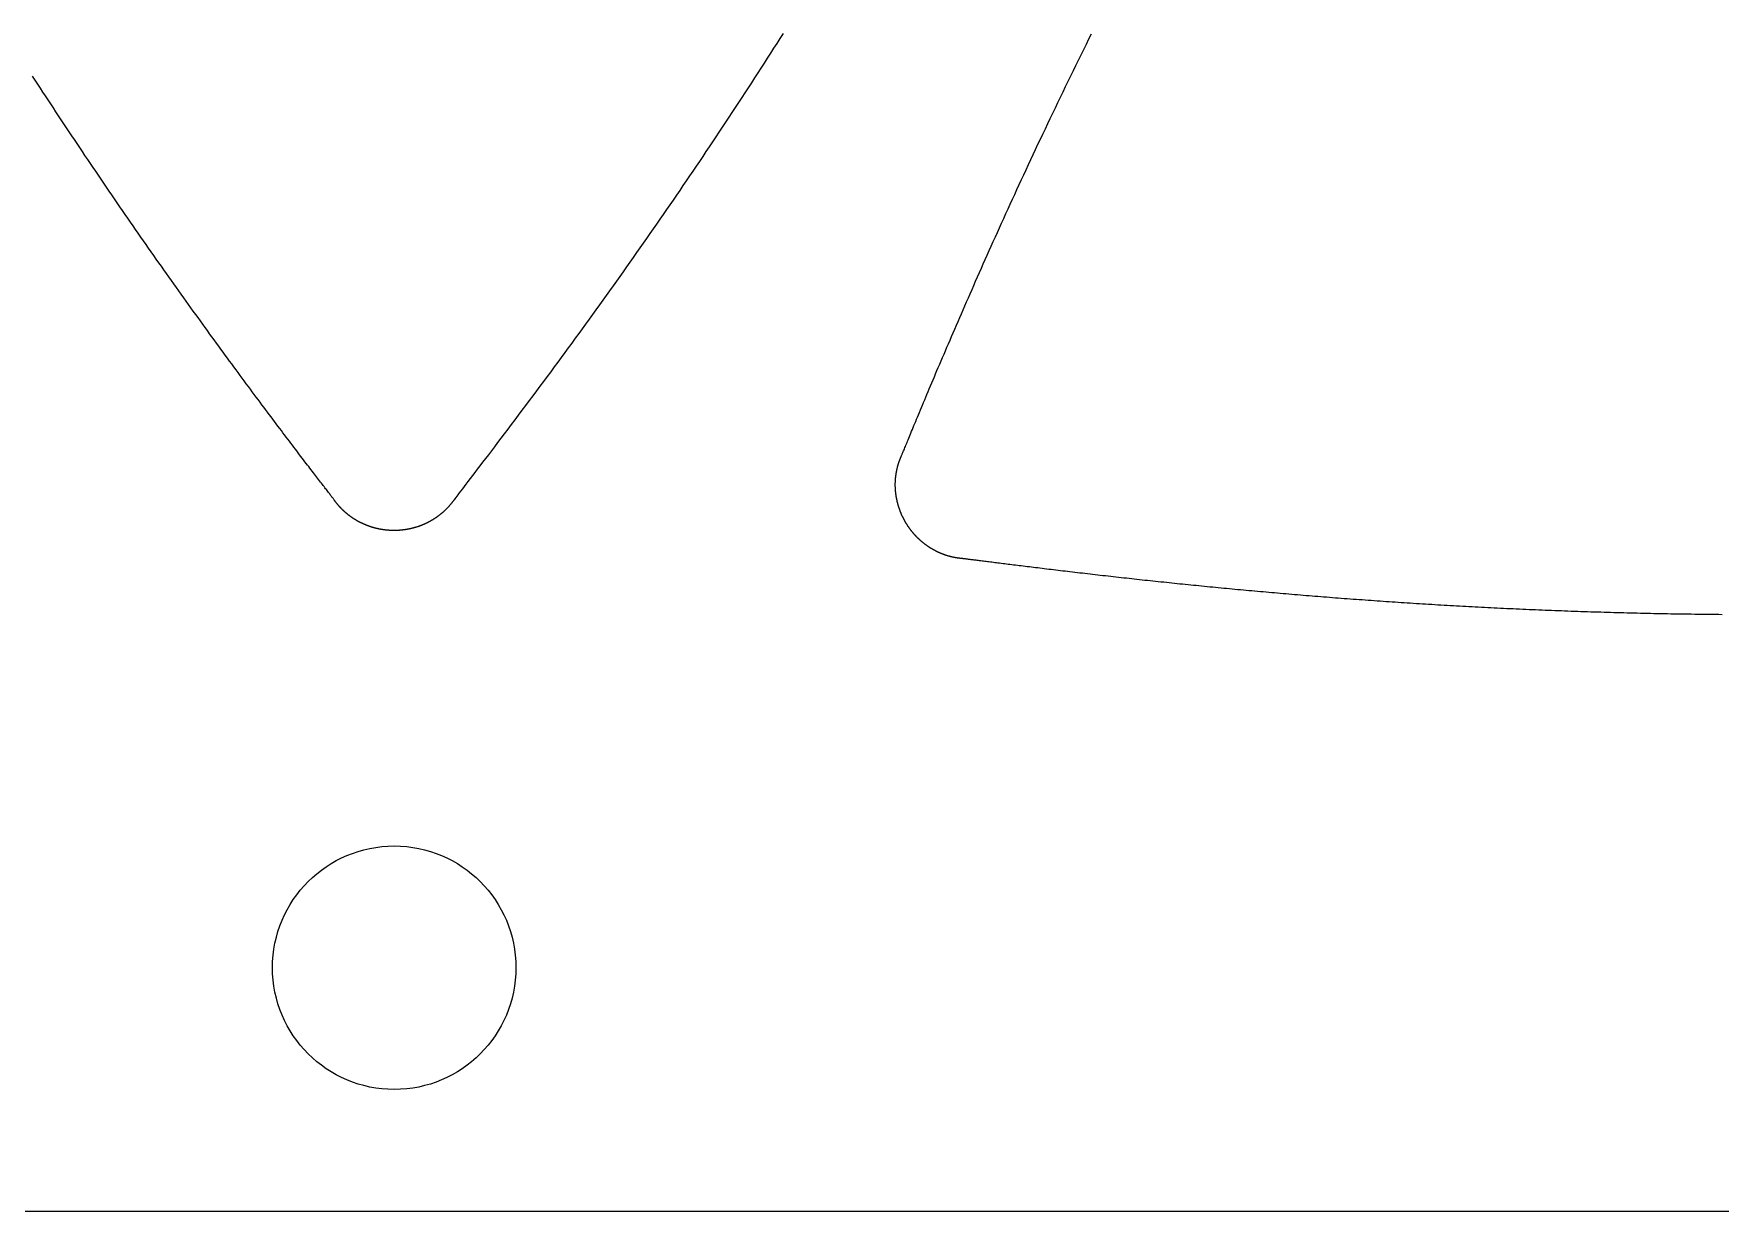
# Model space of a CAD drawing. Extents: x -3 to 136, y 0 to 121.
# Drawn here: x 95.56 to 116.34, y 0 to 14.5 of the extents above; entities that cross this region are included whole.
import ezdxf

# ---------------------------------------------------------------- set-up
doc = ezdxf.new("R2010")
doc.units = 0
doc.layers.get('0').update_dxf_attribs({"linetype": 'CONTINUOUS'})

msp = doc.modelspace()

# ---------------------------------------------------------------- linework, layer by layer
msp.add_lwpolyline([(69.26408, 119.9689, 0.57735027), (64.06792, 119.9689), (-2.59808, 4.5, 0.57735027), (0, 0), (133.332, 0, 0.57735027), (135.93008, 4.5)], format="xyb", close=True)
for points in [[(104.79, 14.5087, 0), (104.751, 14.4477, 0), (104.712, 14.3868, 0), (104.674, 14.3259, 0), (104.635, 14.2651, 0), (104.596, 14.2042, 0), (104.557, 14.1434, 0), (104.518, 14.0826, 0), (104.478, 14.0218, 0), (104.439, 13.961, 0), (104.4, 13.9003, 0), (104.36, 13.8396, 0), (104.321, 13.7788, 0), (104.281, 13.7181, 0), (104.241, 13.6575, 0), (104.201, 13.5968, 0), (104.161, 13.5362, 0), (104.121, 13.4755, 0), (104.081, 13.4149, 0), (104.041, 13.3543, 0), (104.001, 13.2938, 0), (103.961, 13.2333, 0), (103.921, 13.173, 0), (103.88, 13.1127, 0), (103.84, 13.0526, 0), (103.8, 12.9926, 0), (103.759, 12.9327, 0), (103.719, 12.8729, 0), (103.679, 12.8131, 0), (103.638, 12.7535, 0), (103.598, 12.6939, 0), (103.557, 12.6344, 0), (103.517, 12.575, 0), (103.476, 12.5157, 0), (103.436, 12.4565, 0), (103.395, 12.3973, 0), (103.354, 12.3381, 0), (103.313, 12.2791, 0), (103.273, 12.2201, 0), (103.232, 12.1611, 0), (103.191, 12.1022, 0), (103.15, 12.0434, 0), (103.109, 11.9845, 0), (103.068, 11.9258, 0), (103.027, 11.867, 0), (102.985, 11.8083, 0), (102.944, 11.7496, 0), (102.903, 11.691, 0), (102.861, 11.6324, 0), (102.82, 11.5738, 0), (102.778, 11.5152, 0), (102.737, 11.4566, 0), (102.695, 11.398, 0), (102.653, 11.3394, 0), (102.611, 11.2809, 0), (102.569, 11.2223, 0), (102.527, 11.1637, 0), (102.485, 11.1051, 0), (102.442, 11.0466, 0), (102.4, 10.9879, 0), (102.358, 10.9293, 0), (102.315, 10.8707, 0), (102.272, 10.812, 0), (102.229, 10.7533, 0), (102.187, 10.6945, 0), (102.144, 10.6357, 0), (102.1, 10.5769, 0), (102.057, 10.5181, 0), (102.014, 10.4592, 0), (101.97, 10.4002, 0), (101.927, 10.3412, 0), (101.883, 10.2821, 0), (101.839, 10.223, 0), (101.795, 10.1638, 0), (101.751, 10.1045, 0), (101.707, 10.0452, 0), (101.662, 9.98577, 0), (101.618, 9.92628, 0), (101.573, 9.86671, 0), (101.528, 9.80705, 0), (101.484, 9.74779, 0), (101.44, 9.68965, 0), (101.397, 9.63269, 0), (101.355, 9.57696, 0), (101.314, 9.52253, 0), (101.273, 9.46943, 0), (101.234, 9.41774, 0), (101.196, 9.36751, 0), (101.159, 9.31879, 0), (101.123, 9.27165, 0), (101.088, 9.22613, 0), (101.055, 9.18229, 0), (101.023, 9.14018, 0), (100.992, 9.09988, 0), (100.963, 9.06142, 0), (100.935, 9.02487, 0), (100.908, 8.99028, 0), (100.883, 8.95771, 0), (100.86, 8.92721, 0), (100.839, 8.89885, 0), (100.819, 8.87267, 0), (100.8, 8.84873, 0), (100.784, 8.82709, 0), (100.769, 8.8078, 0), (100.757, 8.79093, 0), (100.746, 8.77652, 0), (100.737, 8.76463, 0), (100.73, 8.75532, 0)], [(106.251, 9.31096, 0), (106.254, 9.31662, 0), (106.257, 9.32317, 0), (106.26, 9.3306, 0), (106.263, 9.3389, 0), (106.267, 9.34807, 0), (106.272, 9.35809, 0), (106.276, 9.36897, 0), (106.281, 9.3807, 0), (106.286, 9.39327, 0), (106.292, 9.40667, 0), (106.298, 9.4209, 0), (106.304, 9.43596, 0), (106.311, 9.45183, 0), (106.318, 9.46852, 0), (106.325, 9.48601, 0), (106.332, 9.50429, 0), (106.34, 9.52338, 0), (106.348, 9.54324, 0), (106.357, 9.56389, 0), (106.366, 9.58531, 0), (106.375, 9.60751, 0), (106.385, 9.63046, 0), (106.394, 9.65417, 0), (106.404, 9.67863, 0), (106.415, 9.70383, 0), (106.426, 9.72978, 0), (106.437, 9.75645, 0), (106.448, 9.78385, 0), (106.46, 9.81197, 0), (106.472, 9.8408, 0), (106.484, 9.87035, 0), (106.497, 9.90059, 0), (106.51, 9.93153, 0), (106.523, 9.96316, 0), (106.536, 9.99547, 0), (106.55, 10.0285, 0), (106.564, 10.0621, 0), (106.579, 10.0964, 0), (106.593, 10.1314, 0), (106.608, 10.1671, 0), (106.623, 10.2033, 0), (106.639, 10.2403, 0), (106.655, 10.2778, 0), (106.671, 10.316, 0), (106.687, 10.3548, 0), (106.704, 10.3942, 0), (106.721, 10.4343, 0), (106.738, 10.4749, 0), (106.756, 10.5162, 0), (106.774, 10.558, 0), (106.792, 10.6004, 0), (106.81, 10.6434, 0), (106.829, 10.687, 0), (106.848, 10.7311, 0), (106.867, 10.7758, 0), (106.887, 10.8211, 0), (106.906, 10.8669, 0), (106.926, 10.9132, 0), (106.947, 10.9601, 0), (106.967, 11.0075, 0), (106.988, 11.0555, 0), (107.009, 11.1039, 0), (107.031, 11.1529, 0), (107.052, 11.2024, 0), (107.074, 11.2523, 0), (107.096, 11.3028, 0), (107.119, 11.3538, 0), (107.141, 11.4052, 0), (107.164, 11.4572, 0), (107.187, 11.5096, 0), (107.211, 11.5624, 0), (107.234, 11.6157, 0), (107.258, 11.6695, 0), (107.282, 11.7237, 0), (107.307, 11.7784, 0), (107.331, 11.8334, 0), (107.356, 11.889, 0), (107.381, 11.9449, 0), (107.407, 12.0013, 0), (107.432, 12.058, 0), (107.458, 12.1152, 0), (107.484, 12.1727, 0), (107.511, 12.2307, 0), (107.537, 12.289, 0), (107.564, 12.3478, 0), (107.591, 12.4068, 0), (107.618, 12.4663, 0), (107.646, 12.5261, 0), (107.673, 12.5863, 0), (107.701, 12.6468, 0), (107.729, 12.7077, 0), (107.758, 12.7689, 0), (107.786, 12.8304, 0), (107.815, 12.8923, 0), (107.844, 12.9545, 0), (107.873, 13.0169, 0), (107.903, 13.0797, 0), (107.932, 13.1428, 0), (107.962, 13.2062, 0), (107.992, 13.2699, 0), (108.023, 13.3338, 0), (108.053, 13.3981, 0), (108.084, 13.4626, 0), (108.115, 13.5273, 0), (108.146, 13.5924, 0), (108.177, 13.6576, 0), (108.209, 13.7232, 0), (108.241, 13.7887, 0), (108.272, 13.8542, 0), (108.304, 13.9196, 0), (108.336, 13.985, 0), (108.368, 14.0503, 0), (108.4, 14.1155, 0), (108.432, 14.1807, 0), (108.464, 14.2458, 0), (108.496, 14.3108, 0), (108.528, 14.3758, 0), (108.56, 14.4407, 0), (108.592, 14.5056, 0)], [(99.2638, 8.75532, 0), (99.2609, 8.75935, 0), (99.2576, 8.76387, 0), (99.2539, 8.76888, 0), (99.2499, 8.77437, 0), (99.2454, 8.78034, 0), (99.2405, 8.7868, 0), (99.2353, 8.79373, 0), (99.2297, 8.80114, 0), (99.2238, 8.80902, 0), (99.2174, 8.81737, 0), (99.2107, 8.82619, 0), (99.2036, 8.83548, 0), (99.1962, 8.84523, 0), (99.1884, 8.85545, 0), (99.1802, 8.86612, 0), (99.1717, 8.87725, 0), (99.1628, 8.88884, 0), (99.1536, 8.90088, 0), (99.144, 8.91337, 0), (99.1341, 8.92631, 0), (99.1238, 8.93969, 0), (99.1132, 8.95352, 0), (99.1023, 8.96779, 0), (99.091, 8.9825, 0), (99.0794, 8.99765, 0), (99.0674, 9.01323, 0), (99.0551, 9.02924, 0), (99.0425, 9.04568, 0), (99.0296, 9.06256, 0), (99.0164, 9.07985, 0), (99.0028, 9.09757, 0), (98.9889, 9.11571, 0), (98.9747, 9.13427, 0), (98.9602, 9.15325, 0), (98.9453, 9.17264, 0), (98.9302, 9.19244, 0), (98.9148, 9.21265, 0), (98.899, 9.23327, 0), (98.883, 9.25429, 0), (98.8666, 9.27572, 0), (98.85, 9.29755, 0), (98.8331, 9.31977, 0), (98.8159, 9.34239, 0), (98.7984, 9.36541, 0), (98.7806, 9.38881, 0), (98.7625, 9.41261, 0), (98.7441, 9.43679, 0), (98.7255, 9.46136, 0), (98.7066, 9.4863, 0), (98.6874, 9.51163, 0), (98.668, 9.53734, 0), (98.6482, 9.56342, 0), (98.6283, 9.58987, 0), (98.608, 9.6167, 0), (98.5875, 9.64389, 0), (98.5667, 9.67145, 0), (98.5457, 9.69938, 0), (98.5244, 9.72766, 0), (98.5029, 9.75631, 0), (98.4811, 9.78531, 0), (98.4591, 9.81467, 0), (98.4368, 9.84438, 0), (98.4143, 9.87444, 0), (98.3916, 9.90484, 0), (98.3686, 9.9356, 0), (98.3454, 9.9667, 0), (98.3219, 9.99813, 0), (98.2983, 10.0299, 0), (98.2744, 10.062, 0), (98.2502, 10.0945, 0), (98.2259, 10.1273, 0), (98.2013, 10.1604, 0), (98.1765, 10.1938, 0), (98.1515, 10.2276, 0), (98.1263, 10.2616, 0), (98.1009, 10.2961, 0), (98.0753, 10.3308, 0), (98.0495, 10.3658, 0), (98.0234, 10.4012, 0), (97.9972, 10.4368, 0), (97.9708, 10.4728, 0), (97.9441, 10.5091, 0), (97.9173, 10.5457, 0), (97.8903, 10.5826, 0), (97.8631, 10.6198, 0), (97.8358, 10.6572, 0), (97.8082, 10.695, 0), (97.7805, 10.7331, 0), (97.7525, 10.7715, 0), (97.7245, 10.8101, 0), (97.6962, 10.8491, 0), (97.6678, 10.8883, 0), (97.6392, 10.9278, 0), (97.6104, 10.9676, 0), (97.5815, 11.0077, 0), (97.5524, 11.048, 0), (97.5231, 11.0886, 0), (97.4937, 11.1295, 0), (97.4642, 11.1706, 0), (97.4345, 11.2121, 0), (97.4046, 11.2537, 0), (97.3746, 11.2957, 0), (97.3445, 11.3379, 0), (97.3142, 11.3803, 0), (97.2838, 11.4231, 0), (97.2532, 11.466, 0), (97.2226, 11.5092, 0), (97.1917, 11.5527, 0), (97.1608, 11.5964, 0), (97.1297, 11.6404, 0), (97.0985, 11.6846, 0), (97.0672, 11.729, 0), (97.0358, 11.7736, 0), (97.0042, 11.8185, 0), (96.9726, 11.8637, 0), (96.9408, 11.909, 0), (96.9089, 11.9546, 0), (96.8769, 12.0004, 0), (96.8448, 12.0465, 0), (96.8127, 12.0927, 0), (96.7804, 12.1392, 0), (96.748, 12.1859, 0), (96.7155, 12.2328, 0), (96.6829, 12.2799, 0), (96.6503, 12.3272, 0), (96.6175, 12.3748, 0), (96.5847, 12.4225, 0), (96.5518, 12.4705, 0), (96.5188, 12.5186, 0), (96.4857, 12.5669, 0), (96.4526, 12.6155, 0), (96.4194, 12.6641, 0), (96.3862, 12.7129, 0), (96.3531, 12.7616, 0), (96.3201, 12.8103, 0), (96.2871, 12.8591, 0), (96.2542, 12.9078, 0), (96.2213, 12.9566, 0), (96.1884, 13.0054, 0), (96.1557, 13.0541, 0), (96.1229, 13.1029, 0), (96.0903, 13.1517, 0), (96.0577, 13.2006, 0), (96.0251, 13.2494, 0), (95.9926, 13.2982, 0), (95.9601, 13.3471, 0), (95.9277, 13.3959, 0), (95.8954, 13.4448, 0), (95.8631, 13.4937, 0), (95.8308, 13.5426, 0), (95.7986, 13.5915, 0), (95.7665, 13.6404, 0), (95.7344, 13.6894, 0), (95.7024, 13.7383, 0), (95.6704, 13.7873, 0), (95.6385, 13.8363, 0), (95.6066, 13.8853, 0), (95.5747, 13.9343, 0), (95.543, 13.9833, 0)], [(106.984, 8.04103, 0), (106.98, 8.04148, 0), (106.976, 8.04196, 0), (106.971, 8.04246, 0), (106.967, 8.04298, 0), (106.962, 8.04352, 0), (106.958, 8.04409, 0), (106.953, 8.04468, 0), (106.949, 8.0453, 0), (106.945, 8.04593, 0), (106.94, 8.04659, 0), (106.936, 8.04727, 0), (106.931, 8.04798, 0), (106.927, 8.04871, 0), (106.923, 8.04946, 0), (106.918, 8.05023, 0), (106.914, 8.05103, 0), (106.91, 8.05184, 0), (106.905, 8.05268, 0), (106.901, 8.05355, 0), (106.896, 8.05443, 0), (106.892, 8.05534, 0), (106.888, 8.05627, 0), (106.883, 8.05722, 0), (106.879, 8.0582, 0), (106.875, 8.05919, 0), (106.87, 8.06021, 0), (106.866, 8.06125, 0), (106.862, 8.06231, 0), (106.857, 8.0634, 0), (106.853, 8.06451, 0), (106.849, 8.06564, 0), (106.845, 8.06679, 0), (106.84, 8.06796, 0), (106.836, 8.06915, 0), (106.832, 8.07037, 0), (106.827, 8.07161, 0), (106.823, 8.07287, 0), (106.819, 8.07415, 0), (106.815, 8.07545, 0), (106.81, 8.07678, 0), (106.806, 8.07812, 0), (106.802, 8.07949, 0), (106.798, 8.08088, 0), (106.794, 8.08229, 0), (106.789, 8.08372, 0), (106.785, 8.08518, 0), (106.781, 8.08665, 0), (106.777, 8.08815, 0), (106.773, 8.08966, 0), (106.768, 8.0912, 0), (106.764, 8.09276, 0), (106.76, 8.09434, 0), (106.756, 8.09594, 0), (106.752, 8.09757, 0), (106.748, 8.09921, 0), (106.744, 8.10087, 0), (106.739, 8.10256, 0), (106.735, 8.10426, 0), (106.731, 8.10599, 0), (106.727, 8.10774, 0), (106.723, 8.10951, 0), (106.719, 8.1113, 0), (106.715, 8.11311, 0), (106.711, 8.11494, 0), (106.707, 8.11679, 0), (106.703, 8.11866, 0), (106.699, 8.12055, 0), (106.695, 8.12247, 0), (106.691, 8.1244, 0), (106.687, 8.12635, 0), (106.683, 8.12833, 0), (106.679, 8.13032, 0), (106.675, 8.13234, 0), (106.671, 8.13437, 0), (106.667, 8.13642, 0), (106.663, 8.1385, 0), (106.659, 8.14059, 0), (106.655, 8.1427, 0), (106.651, 8.14483, 0), (106.647, 8.14698, 0), (106.643, 8.14915, 0), (106.639, 8.15133, 0), (106.635, 8.15354, 0), (106.632, 8.15577, 0), (106.628, 8.15801, 0), (106.624, 8.16027, 0), (106.62, 8.16255, 0), (106.616, 8.16485, 0), (106.612, 8.16717, 0), (106.609, 8.16951, 0), (106.605, 8.17186, 0), (106.601, 8.17424, 0), (106.597, 8.17663, 0), (106.594, 8.17904, 0), (106.59, 8.18147, 0), (106.586, 8.18392, 0), (106.582, 8.18638, 0), (106.579, 8.18886, 0), (106.575, 8.19136, 0), (106.571, 8.19388, 0), (106.568, 8.19642, 0), (106.564, 8.19897, 0), (106.56, 8.20155, 0), (106.557, 8.20414, 0), (106.553, 8.20674, 0), (106.55, 8.20937, 0), (106.546, 8.21201, 0), (106.542, 8.21467, 0), (106.539, 8.21735, 0), (106.535, 8.22004, 0), (106.532, 8.22276, 0), (106.528, 8.22548, 0), (106.525, 8.22823, 0), (106.521, 8.23099, 0), (106.518, 8.23377, 0), (106.514, 8.23657, 0), (106.511, 8.23939, 0), (106.508, 8.24222, 0), (106.504, 8.24507, 0), (106.501, 8.24793, 0), (106.497, 8.25081, 0), (106.494, 8.25371, 0), (106.491, 8.25663, 0), (106.487, 8.25956, 0), (106.484, 8.26251, 0), (106.481, 8.26547, 0), (106.477, 8.26845, 0), (106.474, 8.27145, 0), (106.471, 8.27446, 0), (106.467, 8.27749, 0), (106.464, 8.28054, 0), (106.461, 8.2836, 0), (106.458, 8.28668, 0), (106.455, 8.28977, 0), (106.451, 8.29288, 0), (106.448, 8.296, 0), (106.445, 8.29914, 0), (106.442, 8.3023, 0), (106.439, 8.30547, 0), (106.436, 8.30866, 0), (106.432, 8.31187, 0), (106.429, 8.31508, 0), (106.426, 8.31832, 0), (106.423, 8.32157, 0), (106.42, 8.32483, 0), (106.417, 8.32812, 0), (106.414, 8.33141, 0), (106.411, 8.33472, 0), (106.408, 8.33805, 0), (106.405, 8.34139, 0), (106.402, 8.34474, 0), (106.399, 8.3481, 0), (106.396, 8.35148, 0), (106.394, 8.35488, 0), (106.391, 8.35828, 0), (106.388, 8.3617, 0), (106.385, 8.36514, 0), (106.382, 8.36858, 0), (106.379, 8.37204, 0), (106.377, 8.37551, 0), (106.374, 8.379, 0), (106.371, 8.3825, 0), (106.368, 8.38601, 0), (106.366, 8.38953, 0), (106.363, 8.39307, 0), (106.36, 8.39662, 0), (106.357, 8.40018, 0), (106.355, 8.40376, 0), (106.352, 8.40734, 0), (106.35, 8.41094, 0), (106.347, 8.41455, 0), (106.344, 8.41818, 0), (106.342, 8.42181, 0), (106.339, 8.42546, 0), (106.337, 8.42912, 0), (106.334, 8.43279, 0), (106.332, 8.43648, 0), (106.329, 8.44017, 0), (106.327, 8.44388, 0), (106.324, 8.4476, 0), (106.322, 8.45133, 0), (106.32, 8.45507, 0), (106.317, 8.45882, 0), (106.315, 8.46259, 0), (106.312, 8.46637, 0), (106.31, 8.47015, 0), (106.308, 8.47395, 0), (106.305, 8.47776, 0), (106.303, 8.48158, 0), (106.301, 8.48541, 0), (106.299, 8.48925, 0), (106.296, 8.49311, 0), (106.294, 8.49697, 0), (106.292, 8.50085, 0), (106.29, 8.50473, 0), (106.288, 8.50863, 0), (106.286, 8.51253, 0), (106.283, 8.51645, 0), (106.281, 8.52038, 0), (106.279, 8.52431, 0), (106.277, 8.52826, 0), (106.275, 8.53222, 0), (106.273, 8.53618, 0), (106.271, 8.54016, 0), (106.269, 8.54415, 0), (106.267, 8.54814, 0), (106.265, 8.55215, 0), (106.263, 8.55617, 0), (106.261, 8.56019, 0), (106.26, 8.56423, 0), (106.258, 8.56827, 0), (106.256, 8.57232, 0), (106.254, 8.57639, 0), (106.252, 8.58046, 0), (106.25, 8.58454, 0), (106.249, 8.58863, 0), (106.247, 8.59273, 0), (106.245, 8.59684, 0), (106.244, 8.60096, 0), (106.242, 8.60508, 0), (106.24, 8.60922, 0), (106.239, 8.61336, 0), (106.237, 8.61752, 0), (106.235, 8.62168, 0), (106.234, 8.62584, 0), (106.232, 8.63002, 0), (106.231, 8.63421, 0), (106.229, 8.6384, 0), (106.228, 8.6426, 0), (106.226, 8.64681, 0), (106.225, 8.65103, 0), (106.223, 8.65525, 0), (106.222, 8.65948, 0), (106.22, 8.66371, 0), (106.219, 8.66795, 0), (106.218, 8.67219, 0), (106.216, 8.67644, 0), (106.215, 8.6807, 0), (106.214, 8.68496, 0), (106.212, 8.68923, 0), (106.211, 8.69351, 0), (106.21, 8.69779, 0), (106.209, 8.70207, 0), (106.207, 8.70636, 0), (106.206, 8.71066, 0), (106.205, 8.71496, 0), (106.204, 8.71926, 0), (106.203, 8.72357, 0), (106.202, 8.72789, 0), (106.201, 8.73221, 0), (106.2, 8.73653, 0), (106.198, 8.74086, 0), (106.197, 8.7452, 0), (106.196, 8.74954, 0), (106.196, 8.75388, 0), (106.195, 8.75823, 0), (106.194, 8.76258, 0), (106.193, 8.76694, 0), (106.192, 8.7713, 0), (106.191, 8.77566, 0), (106.19, 8.78003, 0), (106.189, 8.7844, 0), (106.189, 8.78877, 0), (106.188, 8.79315, 0), (106.187, 8.79754, 0), (106.186, 8.80192, 0), (106.186, 8.80631, 0), (106.185, 8.81071, 0), (106.184, 8.8151, 0), (106.184, 8.8195, 0), (106.183, 8.8239, 0), (106.182, 8.82831, 0), (106.182, 8.83272, 0), (106.181, 8.83713, 0), (106.181, 8.84154, 0), (106.18, 8.84596, 0), (106.18, 8.85038, 0), (106.179, 8.8548, 0), (106.179, 8.85923, 0), (106.178, 8.86365, 0), (106.178, 8.86808, 0), (106.177, 8.87251, 0), (106.177, 8.87695, 0), (106.177, 8.88138, 0), (106.176, 8.88582, 0), (106.176, 8.89026, 0), (106.176, 8.8947, 0), (106.176, 8.89914, 0), (106.175, 8.90359, 0), (106.175, 8.90803, 0), (106.175, 8.91248, 0), (106.175, 8.91693, 0), (106.175, 8.92138, 0), (106.174, 8.92583, 0), (106.174, 8.93028, 0), (106.174, 8.93473, 0), (106.174, 8.93919, 0), (106.174, 8.94364, 0), (106.174, 8.9481, 0), (106.174, 8.95255, 0), (106.174, 8.95701, 0), (106.174, 8.96147, 0), (106.174, 8.96593, 0), (106.174, 8.97039, 0), (106.174, 8.97484, 0), (106.175, 8.9793, 0), (106.175, 8.98376, 0), (106.175, 8.98822, 0), (106.175, 8.99268, 0), (106.175, 8.99713, 0), (106.176, 9.00159, 0), (106.176, 9.00604, 0), (106.176, 9.01049, 0), (106.177, 9.01493, 0), (106.177, 9.01938, 0), (106.177, 9.02382, 0), (106.178, 9.02826, 0), (106.178, 9.0327, 0), (106.178, 9.03713, 0), (106.179, 9.04156, 0), (106.179, 9.04599, 0), (106.18, 9.05041, 0), (106.18, 9.05484, 0), (106.181, 9.05925, 0), (106.181, 9.06367, 0), (106.182, 9.06808, 0), (106.183, 9.07249, 0), (106.183, 9.0769, 0), (106.184, 9.0813, 0), (106.185, 9.08569, 0), (106.185, 9.09009, 0), (106.186, 9.09448, 0), (106.187, 9.09886, 0), (106.187, 9.10324, 0), (106.188, 9.10762, 0), (106.189, 9.11199, 0), (106.19, 9.11636, 0), (106.191, 9.12073, 0), (106.192, 9.12509, 0), (106.192, 9.12944, 0), (106.193, 9.13379, 0), (106.194, 9.13814, 0), (106.195, 9.14248, 0), (106.196, 9.14681, 0), (106.197, 9.15114, 0), (106.198, 9.15546, 0), (106.199, 9.15978, 0), (106.2, 9.1641, 0), (106.201, 9.16841, 0), (106.202, 9.17271, 0), (106.204, 9.17701, 0), (106.205, 9.1813, 0), (106.206, 9.18558, 0), (106.207, 9.18986, 0), (106.208, 9.19414, 0), (106.21, 9.1984, 0), (106.211, 9.20266, 0), (106.212, 9.20692, 0), (106.213, 9.21117, 0), (106.215, 9.21541, 0), (106.216, 9.21964, 0), (106.217, 9.22387, 0), (106.219, 9.22809, 0), (106.22, 9.23231, 0), (106.222, 9.23652, 0), (106.223, 9.24072, 0), (106.225, 9.24491, 0), (106.226, 9.2491, 0), (106.228, 9.25328, 0), (106.229, 9.25745, 0), (106.231, 9.26161, 0), (106.232, 9.26577, 0), (106.234, 9.26992, 0), (106.236, 9.27406, 0), (106.237, 9.27819, 0), (106.239, 9.28231, 0), (106.241, 9.28643, 0), (106.242, 9.29054, 0), (106.244, 9.29464, 0), (106.246, 9.29873, 0), (106.248, 9.30282, 0), (106.249, 9.30689, 0), (106.251, 9.31096, 0)], [(100.73, 8.75532, 0), (100.728, 8.75171, 0), (100.725, 8.74811, 0), (100.722, 8.74452, 0), (100.72, 8.74095, 0), (100.717, 8.73739, 0), (100.714, 8.73385, 0), (100.712, 8.73033, 0), (100.709, 8.72681, 0), (100.706, 8.72332, 0), (100.703, 8.71983, 0), (100.701, 8.71637, 0), (100.698, 8.71291, 0), (100.695, 8.70948, 0), (100.692, 8.70605, 0), (100.689, 8.70265, 0), (100.686, 8.69926, 0), (100.683, 8.69588, 0), (100.681, 8.69252, 0), (100.678, 8.68917, 0), (100.675, 8.68584, 0), (100.672, 8.68252, 0), (100.669, 8.67923, 0), (100.666, 8.67594, 0), (100.663, 8.67267, 0), (100.66, 8.66942, 0), (100.657, 8.66618, 0), (100.654, 8.66296, 0), (100.65, 8.65975, 0), (100.647, 8.65656, 0), (100.644, 8.65339, 0), (100.641, 8.65023, 0), (100.638, 8.64709, 0), (100.635, 8.64396, 0), (100.632, 8.64085, 0), (100.628, 8.63776, 0), (100.625, 8.63468, 0), (100.622, 8.63162, 0), (100.619, 8.62858, 0), (100.616, 8.62555, 0), (100.612, 8.62254, 0), (100.609, 8.61954, 0), (100.606, 8.61656, 0), (100.602, 8.6136, 0), (100.599, 8.61065, 0), (100.596, 8.60772, 0), (100.592, 8.60481, 0), (100.589, 8.60192, 0), (100.586, 8.59904, 0), (100.582, 8.59618, 0), (100.579, 8.59333, 0), (100.575, 8.5905, 0), (100.572, 8.58769, 0), (100.568, 8.5849, 0), (100.565, 8.58212, 0), (100.561, 8.57936, 0), (100.558, 8.57662, 0), (100.554, 8.57389, 0), (100.551, 8.57119, 0), (100.547, 8.56849, 0), (100.544, 8.56582, 0), (100.54, 8.56317, 0), (100.537, 8.56053, 0), (100.533, 8.55791, 0), (100.529, 8.55531, 0), (100.526, 8.55272, 0), (100.522, 8.55015, 0), (100.518, 8.5476, 0), (100.515, 8.54507, 0), (100.511, 8.54256, 0), (100.507, 8.54006, 0), (100.504, 8.53759, 0), (100.5, 8.53513, 0), (100.496, 8.53269, 0), (100.493, 8.53026, 0), (100.489, 8.52786, 0), (100.485, 8.52547, 0), (100.481, 8.52311, 0), (100.477, 8.52076, 0), (100.474, 8.51844, 0), (100.47, 8.51613, 0), (100.466, 8.51384, 0), (100.462, 8.51157, 0), (100.458, 8.50932, 0), (100.454, 8.50709, 0), (100.451, 8.50488, 0), (100.447, 8.50269, 0), (100.443, 8.50052, 0), (100.439, 8.49836, 0), (100.435, 8.49623, 0), (100.431, 8.49412, 0), (100.427, 8.49202, 0), (100.423, 8.48995, 0), (100.419, 8.48789, 0), (100.415, 8.48586, 0), (100.411, 8.48384, 0), (100.407, 8.48185, 0), (100.403, 8.47987, 0), (100.399, 8.47791, 0), (100.395, 8.47597, 0), (100.391, 8.47406, 0), (100.387, 8.47216, 0), (100.383, 8.47028, 0), (100.379, 8.46842, 0), (100.375, 8.46659, 0), (100.371, 8.46477, 0), (100.367, 8.46297, 0), (100.363, 8.46119, 0), (100.359, 8.45943, 0), (100.355, 8.45769, 0), (100.351, 8.45598, 0), (100.347, 8.45428, 0), (100.342, 8.4526, 0), (100.338, 8.45094, 0), (100.334, 8.4493, 0), (100.33, 8.44769, 0), (100.326, 8.44609, 0), (100.322, 8.44451, 0), (100.318, 8.44295, 0), (100.313, 8.44142, 0), (100.309, 8.4399, 0), (100.305, 8.4384, 0), (100.301, 8.43693, 0), (100.297, 8.43547, 0), (100.292, 8.43403, 0), (100.288, 8.43262, 0), (100.284, 8.43122, 0), (100.28, 8.42985, 0), (100.275, 8.4285, 0), (100.271, 8.42716, 0), (100.267, 8.42585, 0), (100.263, 8.42456, 0), (100.258, 8.42329, 0), (100.254, 8.42203, 0), (100.25, 8.4208, 0), (100.246, 8.41959, 0), (100.241, 8.4184, 0), (100.237, 8.41724, 0), (100.233, 8.41609, 0), (100.228, 8.41496, 0), (100.224, 8.41385, 0), (100.22, 8.41277, 0), (100.215, 8.4117, 0), (100.211, 8.41066, 0), (100.207, 8.40964, 0), (100.202, 8.40864, 0), (100.198, 8.40765, 0), (100.194, 8.40669, 0), (100.189, 8.40575, 0), (100.185, 8.40484, 0), (100.181, 8.40394, 0), (100.176, 8.40306, 0), (100.172, 8.40221, 0), (100.167, 8.40138, 0), (100.163, 8.40057, 0), (100.159, 8.39978, 0), (100.154, 8.39901, 0), (100.15, 8.39826, 0), (100.145, 8.39754, 0), (100.141, 8.39683, 0), (100.137, 8.39615, 0), (100.132, 8.39549, 0), (100.128, 8.39484, 0), (100.123, 8.39423, 0), (100.119, 8.39363, 0), (100.115, 8.39305, 0), (100.11, 8.3925, 0), (100.106, 8.39196, 0), (100.101, 8.39145, 0), (100.097, 8.39096, 0), (100.092, 8.39049, 0), (100.088, 8.39004, 0), (100.084, 8.38961, 0), (100.079, 8.38921, 0), (100.075, 8.38882, 0), (100.07, 8.38846, 0), (100.066, 8.38812, 0), (100.061, 8.3878, 0), (100.057, 8.3875, 0), (100.053, 8.38722, 0), (100.048, 8.38697, 0), (100.044, 8.38673, 0), (100.039, 8.38652, 0), (100.035, 8.38633, 0), (100.03, 8.38616, 0), (100.026, 8.38601, 0), (100.021, 8.38588, 0), (100.017, 8.38577, 0), (100.013, 8.38569, 0), (100.008, 8.38562, 0), (100.004, 8.38558, 0), (99.9992, 8.38556, 0), (99.9947, 8.38556, 0), (99.9903, 8.38558, 0), (99.9858, 8.38562, 0), (99.9814, 8.38569, 0), (99.9769, 8.38578, 0), (99.9725, 8.38588, 0), (99.968, 8.38601, 0), (99.9636, 8.38616, 0), (99.9591, 8.38633, 0), (99.9547, 8.38653, 0), (99.9503, 8.38674, 0), (99.9458, 8.38698, 0), (99.9414, 8.38723, 0), (99.9369, 8.38751, 0), (99.9325, 8.38781, 0), (99.928, 8.38813, 0), (99.9236, 8.38847, 0), (99.9192, 8.38884, 0), (99.9147, 8.38922, 0), (99.9103, 8.38963, 0), (99.9059, 8.39006, 0), (99.9014, 8.39051, 0), (99.897, 8.39098, 0), (99.8926, 8.39147, 0), (99.8881, 8.39199, 0), (99.8837, 8.39252, 0), (99.8793, 8.39308, 0), (99.8749, 8.39366, 0), (99.8705, 8.39426, 0), (99.866, 8.39488, 0), (99.8616, 8.39552, 0), (99.8572, 8.39618, 0), (99.8528, 8.39687, 0), (99.8484, 8.39757, 0), (99.844, 8.3983, 0), (99.8396, 8.39905, 0), (99.8352, 8.39982, 0), (99.8308, 8.40061, 0), (99.8264, 8.40143, 0), (99.822, 8.40226, 0), (99.8176, 8.40312, 0), (99.8133, 8.40399, 0), (99.8089, 8.40489, 0), (99.8045, 8.40581, 0), (99.8002, 8.40675, 0), (99.7958, 8.40771, 0), (99.7915, 8.40869, 0), (99.7871, 8.40969, 0), (99.7828, 8.41071, 0), (99.7785, 8.41176, 0), (99.7741, 8.41282, 0), (99.7698, 8.41391, 0), (99.7655, 8.41501, 0), (99.7612, 8.41614, 0), (99.7569, 8.41729, 0), (99.7526, 8.41846, 0), (99.7483, 8.41965, 0), (99.744, 8.42086, 0), (99.7397, 8.42209, 0), (99.7355, 8.42334, 0), (99.7312, 8.42461, 0), (99.7269, 8.4259, 0), (99.7227, 8.42721, 0), (99.7184, 8.42855, 0), (99.7142, 8.4299, 0), (99.71, 8.43127, 0), (99.7057, 8.43267, 0), (99.7015, 8.43408, 0), (99.6973, 8.43552, 0), (99.6931, 8.43697, 0), (99.6889, 8.43845, 0), (99.6847, 8.43995, 0), (99.6805, 8.44146, 0), (99.6764, 8.443, 0), (99.6722, 8.44456, 0), (99.668, 8.44613, 0), (99.6639, 8.44773, 0), (99.6598, 8.44935, 0), (99.6556, 8.45099, 0), (99.6515, 8.45265, 0), (99.6474, 8.45432, 0), (99.6433, 8.45602, 0), (99.6392, 8.45774, 0), (99.6351, 8.45948, 0), (99.631, 8.46124, 0), (99.6269, 8.46301, 0), (99.6228, 8.46481, 0), (99.6188, 8.46663, 0), (99.6147, 8.46847, 0), (99.6107, 8.47033, 0), (99.6067, 8.4722, 0), (99.6026, 8.4741, 0), (99.5986, 8.47602, 0), (99.5946, 8.47796, 0), (99.5906, 8.47991, 0), (99.5866, 8.48189, 0), (99.5827, 8.48389, 0), (99.5787, 8.4859, 0), (99.5747, 8.48794, 0), (99.5708, 8.48999, 0), (99.5668, 8.49207, 0), (99.5629, 8.49416, 0), (99.559, 8.49628, 0), (99.5551, 8.49841, 0), (99.5512, 8.50057, 0), (99.5473, 8.50274, 0), (99.5434, 8.50493, 0), (99.5396, 8.50714, 0), (99.5357, 8.50937, 0), (99.5318, 8.51163, 0), (99.528, 8.5139, 0), (99.5242, 8.51619, 0), (99.5204, 8.51849, 0), (99.5166, 8.52082, 0), (99.5128, 8.52317, 0), (99.509, 8.52554, 0), (99.5052, 8.52792, 0), (99.5015, 8.53033, 0), (99.4977, 8.53275, 0), (99.494, 8.53519, 0), (99.4903, 8.53765, 0), (99.4866, 8.54012, 0), (99.4829, 8.54262, 0), (99.4792, 8.54513, 0), (99.4755, 8.54766, 0), (99.4719, 8.55021, 0), (99.4682, 8.55278, 0), (99.4646, 8.55536, 0), (99.461, 8.55796, 0), (99.4574, 8.56058, 0), (99.4538, 8.56322, 0), (99.4502, 8.56587, 0), (99.4467, 8.56855, 0), (99.4431, 8.57124, 0), (99.4396, 8.57394, 0), (99.4361, 8.57667, 0), (99.4326, 8.57941, 0), (99.4291, 8.58217, 0), (99.4256, 8.58494, 0), (99.4221, 8.58773, 0), (99.4187, 8.59054, 0), (99.4152, 8.59337, 0), (99.4118, 8.59622, 0), (99.4084, 8.59908, 0), (99.405, 8.60196, 0), (99.4017, 8.60485, 0), (99.3983, 8.60776, 0), (99.395, 8.61069, 0), (99.3916, 8.61363, 0), (99.3883, 8.6166, 0), (99.385, 8.61957, 0), (99.3817, 8.62257, 0), (99.3785, 8.62558, 0), (99.3752, 8.62861, 0), (99.372, 8.63165, 0), (99.3688, 8.63471, 0), (99.3656, 8.63779, 0), (99.3624, 8.64088, 0), (99.3592, 8.64399, 0), (99.356, 8.64711, 0), (99.3529, 8.65026, 0), (99.3498, 8.65341, 0), (99.3467, 8.65659, 0), (99.3436, 8.65978, 0), (99.3405, 8.66298, 0), (99.3374, 8.6662, 0), (99.3344, 8.66944, 0), (99.3314, 8.67269, 0), (99.3284, 8.67596, 0), (99.3254, 8.67924, 0), (99.3224, 8.68254, 0), (99.3194, 8.68585, 0), (99.3165, 8.68918, 0), (99.3135, 8.69253, 0), (99.3106, 8.69589, 0), (99.3077, 8.69927, 0), (99.3049, 8.70266, 0), (99.302, 8.70606, 0), (99.2992, 8.70948, 0), (99.2963, 8.71292, 0), (99.2935, 8.71637, 0), (99.2907, 8.71984, 0), (99.288, 8.72332, 0), (99.2852, 8.72682, 0), (99.2825, 8.73033, 0), (99.2798, 8.73386, 0), (99.2771, 8.7374, 0), (99.2744, 8.74095, 0), (99.2717, 8.74452, 0), (99.2691, 8.74811, 0), (99.2665, 8.75171, 0), (99.2638, 8.75532, 0)], [(116.363, 7.34894, 0), (116.321, 7.3493, 0), (116.278, 7.3497, 0), (116.236, 7.35012, 0), (116.194, 7.35056, 0), (116.151, 7.35103, 0), (116.109, 7.35153, 0), (116.067, 7.35205, 0), (116.025, 7.3526, 0), (115.983, 7.35318, 0), (115.941, 7.35377, 0), (115.899, 7.3544, 0), (115.857, 7.35505, 0), (115.815, 7.35572, 0), (115.773, 7.35642, 0), (115.731, 7.35714, 0), (115.689, 7.35789, 0), (115.648, 7.35867, 0), (115.606, 7.35946, 0), (115.565, 7.36029, 0), (115.523, 7.36113, 0), (115.482, 7.362, 0), (115.44, 7.3629, 0), (115.399, 7.36382, 0), (115.358, 7.36476, 0), (115.316, 7.36573, 0), (115.275, 7.36672, 0), (115.234, 7.36773, 0), (115.193, 7.36877, 0), (115.152, 7.36983, 0), (115.111, 7.37091, 0), (115.07, 7.37202, 0), (115.029, 7.37315, 0), (114.988, 7.3743, 0), (114.947, 7.37548, 0), (114.907, 7.37668, 0), (114.866, 7.3779, 0), (114.825, 7.37915, 0), (114.785, 7.38041, 0), (114.744, 7.3817, 0), (114.704, 7.38302, 0), (114.663, 7.38435, 0), (114.623, 7.38571, 0), (114.583, 7.38708, 0), (114.542, 7.38848, 0), (114.502, 7.38991, 0), (114.462, 7.39135, 0), (114.422, 7.39282, 0), (114.382, 7.3943, 0), (114.342, 7.39581, 0), (114.302, 7.39734, 0), (114.262, 7.39889, 0), (114.222, 7.40046, 0), (114.182, 7.40206, 0), (114.143, 7.40367, 0), (114.103, 7.4053, 0), (114.063, 7.40696, 0), (114.024, 7.40864, 0), (113.984, 7.41033, 0), (113.945, 7.41205, 0), (113.905, 7.41379, 0), (113.866, 7.41554, 0), (113.826, 7.41732, 0), (113.787, 7.41912, 0), (113.748, 7.42094, 0), (113.709, 7.42277, 0), (113.67, 7.42463, 0), (113.631, 7.42651, 0), (113.592, 7.4284, 0), (113.553, 7.43032, 0), (113.514, 7.43226, 0), (113.475, 7.43421, 0), (113.436, 7.43618, 0), (113.397, 7.43818, 0), (113.358, 7.44019, 0), (113.32, 7.44222, 0), (113.281, 7.44427, 0), (113.243, 7.44633, 0), (113.204, 7.44842, 0), (113.166, 7.45052, 0), (113.127, 7.45265, 0), (113.089, 7.45479, 0), (113.051, 7.45695, 0), (113.012, 7.45913, 0), (112.974, 7.46132, 0), (112.936, 7.46353, 0), (112.898, 7.46576, 0), (112.86, 7.46801, 0), (112.822, 7.47028, 0), (112.784, 7.47256, 0), (112.746, 7.47486, 0), (112.708, 7.47718, 0), (112.67, 7.47952, 0), (112.633, 7.48187, 0), (112.595, 7.48424, 0), (112.557, 7.48662, 0), (112.52, 7.48903, 0), (112.482, 7.49144, 0), (112.445, 7.49388, 0), (112.407, 7.49633, 0), (112.37, 7.4988, 0), (112.333, 7.50129, 0), (112.295, 7.50379, 0), (112.258, 7.5063, 0), (112.221, 7.50884, 0), (112.184, 7.51139, 0), (112.147, 7.51395, 0), (112.11, 7.51653, 0), (112.073, 7.51913, 0), (112.036, 7.52174, 0), (111.999, 7.52436, 0), (111.962, 7.52701, 0), (111.926, 7.52966, 0), (111.889, 7.53233, 0), (111.852, 7.53502, 0), (111.816, 7.53772, 0), (111.779, 7.54044, 0), (111.743, 7.54317, 0), (111.706, 7.54592, 0), (111.67, 7.54868, 0), (111.633, 7.55145, 0), (111.597, 7.55424, 0), (111.561, 7.55704, 0), (111.525, 7.55986, 0), (111.489, 7.56269, 0), (111.452, 7.56553, 0), (111.416, 7.56839, 0), (111.38, 7.57126, 0), (111.344, 7.57415, 0), (111.309, 7.57705, 0), (111.273, 7.57996, 0), (111.237, 7.58289, 0), (111.201, 7.58582, 0), (111.166, 7.58878, 0), (111.13, 7.59174, 0), (111.094, 7.59472, 0), (111.059, 7.59771, 0), (111.023, 7.60071, 0), (110.988, 7.60373, 0), (110.953, 7.60675, 0), (110.917, 7.6098, 0), (110.882, 7.61285, 0), (110.847, 7.61591, 0), (110.812, 7.61899, 0), (110.777, 7.62208, 0), (110.742, 7.62518, 0), (110.707, 7.62829, 0), (110.672, 7.63141, 0), (110.637, 7.63455, 0), (110.602, 7.6377, 0), (110.567, 7.64085, 0), (110.532, 7.64402, 0), (110.498, 7.6472, 0), (110.463, 7.6504, 0), (110.428, 7.6536, 0), (110.394, 7.65681, 0), (110.359, 7.66004, 0), (110.325, 7.66327, 0), (110.29, 7.66652, 0), (110.256, 7.66977, 0), (110.222, 7.67304, 0), (110.188, 7.67632, 0), (110.153, 7.6796, 0), (110.119, 7.6829, 0), (110.085, 7.68621, 0), (110.051, 7.68952, 0), (110.017, 7.69285, 0), (109.983, 7.69618, 0), (109.949, 7.69953, 0), (109.916, 7.70288, 0), (109.882, 7.70625, 0), (109.848, 7.70962, 0), (109.814, 7.713, 0), (109.781, 7.7164, 0), (109.747, 7.7198, 0), (109.714, 7.72321, 0), (109.68, 7.72663, 0), (109.647, 7.73005, 0), (109.613, 7.73349, 0), (109.58, 7.73693, 0), (109.547, 7.74038, 0), (109.514, 7.74384, 0), (109.481, 7.74731, 0), (109.447, 7.75079, 0), (109.414, 7.75427, 0), (109.381, 7.75777, 0), (109.348, 7.76127, 0), (109.315, 7.76478, 0), (109.283, 7.76829, 0), (109.25, 7.77181, 0), (109.217, 7.77534, 0), (109.184, 7.77888, 0), (109.152, 7.78243, 0), (109.119, 7.78598, 0), (109.087, 7.78954, 0), (109.054, 7.7931, 0), (109.022, 7.79668, 0), (108.989, 7.80026, 0), (108.957, 7.80384, 0), (108.925, 7.80743, 0), (108.892, 7.81103, 0), (108.86, 7.81464, 0), (108.828, 7.81825, 0), (108.796, 7.82186, 0), (108.764, 7.82549, 0), (108.732, 7.82912, 0), (108.7, 7.83275, 0), (108.668, 7.83639, 0), (108.636, 7.84004, 0), (108.605, 7.84369, 0), (108.573, 7.84734, 0), (108.541, 7.85099, 0), (108.51, 7.85463, 0), (108.479, 7.85826, 0), (108.448, 7.86187, 0), (108.417, 7.86547, 0), (108.386, 7.86905, 0), (108.356, 7.87262, 0), (108.326, 7.87618, 0), (108.296, 7.87971, 0), (108.266, 7.88323, 0), (108.237, 7.88673, 0), (108.208, 7.89021, 0), (108.179, 7.89368, 0), (108.15, 7.89712, 0), (108.122, 7.90054, 0), (108.093, 7.90393, 0), (108.065, 7.90731, 0), (108.038, 7.91066, 0), (108.01, 7.91399, 0), (107.983, 7.91729, 0), (107.956, 7.92057, 0), (107.929, 7.92382, 0), (107.903, 7.92704, 0), (107.877, 7.93023, 0), (107.851, 7.9334, 0), (107.826, 7.93653, 0), (107.8, 7.93964, 0), (107.775, 7.94271, 0), (107.751, 7.94575, 0), (107.726, 7.94876, 0), (107.702, 7.95174, 0), (107.679, 7.95468, 0), (107.655, 7.95759, 0), (107.632, 7.96046, 0), (107.609, 7.9633, 0), (107.587, 7.9661, 0), (107.565, 7.96886, 0), (107.543, 7.97158, 0), (107.522, 7.97426, 0), (107.501, 7.9769, 0), (107.48, 7.9795, 0), (107.459, 7.98206, 0), (107.439, 7.98458, 0), (107.42, 7.98705, 0), (107.401, 7.98948, 0), (107.382, 7.99187, 0), (107.363, 7.99421, 0), (107.345, 7.9965, 0), (107.327, 7.99875, 0), (107.31, 8.00095, 0), (107.293, 8.0031, 0), (107.276, 8.0052, 0), (107.26, 8.00726, 0), (107.244, 8.00926, 0), (107.228, 8.01121, 0), (107.213, 8.0131, 0), (107.199, 8.01495, 0), (107.184, 8.01674, 0), (107.171, 8.01848, 0), (107.157, 8.02016, 0), (107.144, 8.02178, 0), (107.132, 8.02335, 0), (107.12, 8.02486, 0), (107.108, 8.02632, 0), (107.097, 8.02771, 0), (107.086, 8.02904, 0), (107.076, 8.03032, 0), (107.066, 8.03153, 0), (107.057, 8.03268, 0), (107.048, 8.03377, 0), (107.039, 8.03479, 0), (107.031, 8.03575, 0), (107.024, 8.03665, 0), (107.017, 8.03748, 0), (107.01, 8.03824, 0), (107.004, 8.03894, 0), (106.998, 8.03956, 0), (106.993, 8.04012, 0), (106.989, 8.04061, 0), (106.984, 8.04103, 0)]]:
    msp.add_polyline3d(points)
msp.add_circle((99.999, 3), 1.5)

doc.saveas('drawing.dxf')
